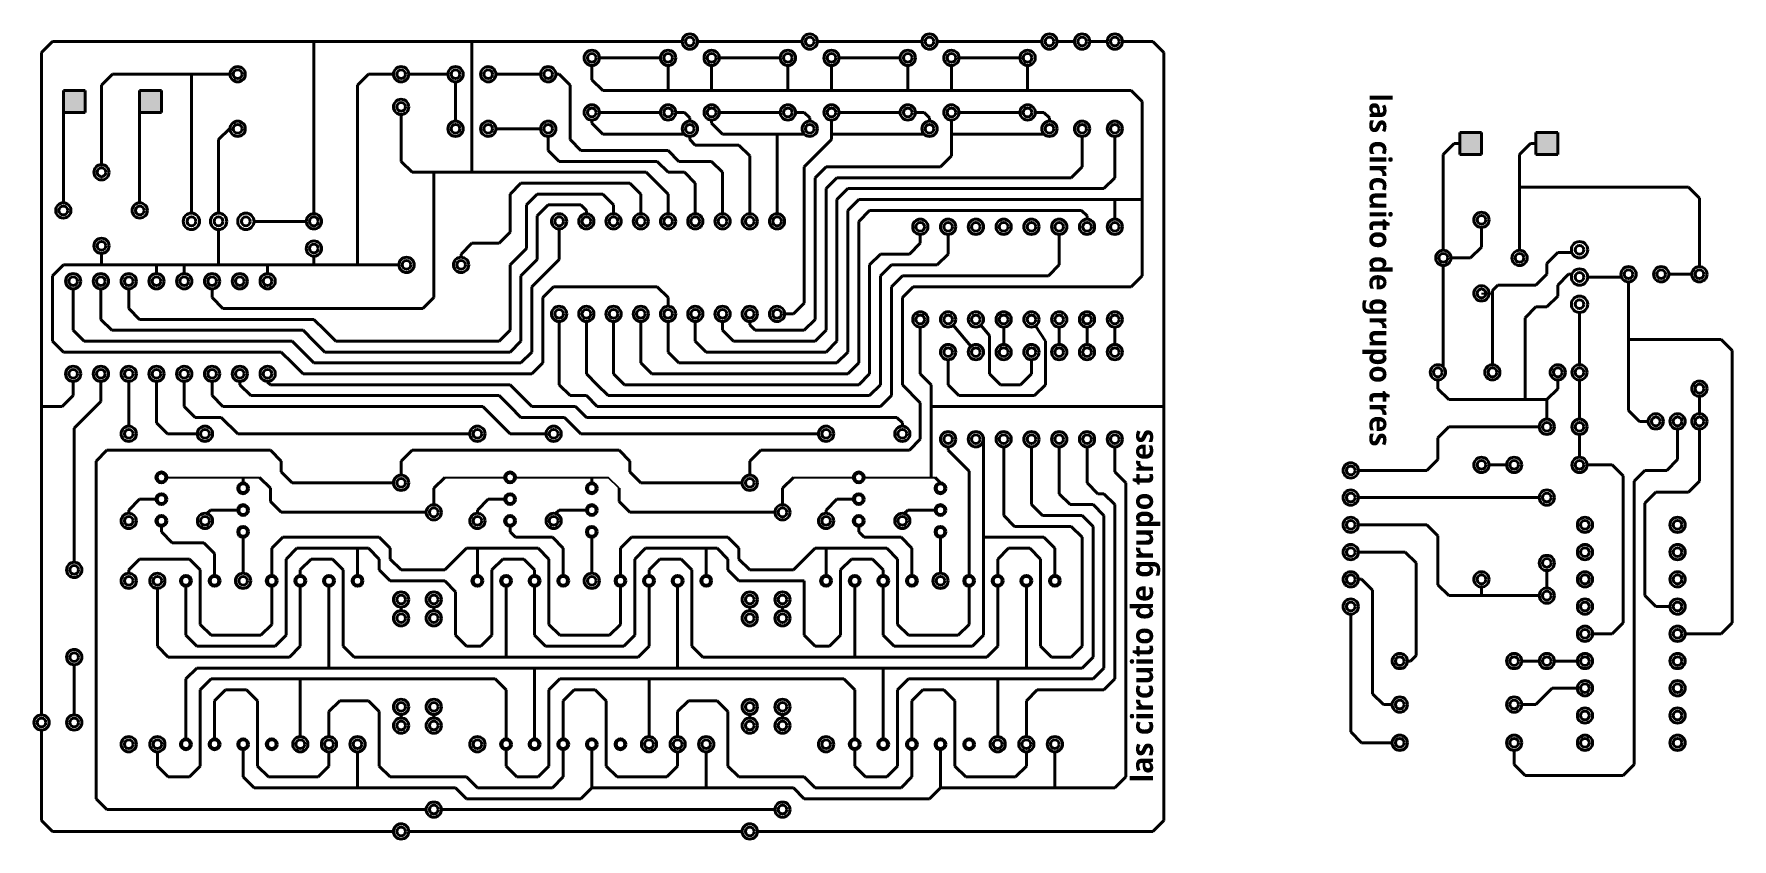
# Model space of a CAD drawing. Header units: inches. Extents: x -0.4 to 15.2, y 1.6 to 9.
import ezdxf

# ---------------------------------------------------------------- set-up
doc = ezdxf.new("R2010")
doc.units = ezdxf.units.IN
doc.header["$MEASUREMENT"] = 0

msp = doc.modelspace()

# ---------------------------------------------------------------- hatches: boundary and pattern name
at = {"lineweight": 40}
h = msp.add_hatch(color=256, dxfattribs=at)
h.paths.add_polyline_path([(0.783, 8.45), (0.683, 8.45), (0.583, 8.45), (0.583, 8.25), (0.783, 8.25)])
h.paths.add_polyline_path([(-0.117, 8.45), (-0.117, 8.25), (0.083, 8.25), (0.083, 8.45)])
h = msp.add_hatch(color=256, dxfattribs=at)
h.paths.add_polyline_path([(12.898, 7.864), (12.698, 7.864), (12.698, 8.064), (12.898, 8.064)])
h.paths.add_polyline_path([(13.498, 8.064), (13.398, 8.064), (13.398, 7.864), (13.598, 7.864), (13.598, 8.064)])

# ---------------------------------------------------------------- linework, layer by layer
for p, q in [((-0.217, 8.9), (-0.317, 8.8)), ((5.563, 8.9), (-0.217, 8.9)), ((2.183, 7.32), (2.183, 8.9)), ((3.633, 7.7), (3.633, 8.9)), ((6.663, 8.9), (5.703, 8.9)), ((7.763, 8.9), (6.803, 8.9)), ((8.863, 8.9), (7.903, 8.9)), ((9.163, 8.9), (9.003, 8.9)), ((9.463, 8.9), (9.303, 8.9)), ((9.883, 8.9), (9.603, 8.9)), ((9.883, 8.9), (9.983, 8.8)), ((-0.317, 2.72), (-0.317, 8.8)), ((4.803, 8.75), (5.363, 8.75)), ((5.903, 8.75), (6.463, 8.75)), ((7.003, 8.75), (7.563, 8.75)), ((8.103, 8.75), (8.663, 8.75)), ((9.983, 1.75), (9.983, 8.8)), ((0.333, 8.6), (0.233, 8.5)), ((1.413, 8.6), (0.333, 8.6)), ((1.058, 7.325), (1.058, 8.6)), ((2.683, 8.6), (2.583, 8.5)), ((2.913, 8.6), (2.683, 8.6)), ((3.413, 8.6), (3.053, 8.6)), ((4.263, 8.6), (3.853, 8.6)), ((4.403, 8.6), (4.433, 8.6)), ((4.433, 8.6), (4.533, 8.5)), ((4.733, 8.55), (4.733, 8.68)), ((5.433, 8.68), (5.433, 8.45)), ((5.833, 8.45), (5.833, 8.68)), ((6.533, 8.68), (6.533, 8.45)), ((6.933, 8.45), (6.933, 8.68)), ((7.633, 8.68), (7.633, 8.45)), ((8.033, 8.45), (8.033, 8.68)), ((8.733, 8.68), (8.733, 8.45)), ((0.083, 8.45), (-0.117, 8.45)), ((-0.117, 8.45), (-0.117, 8.25)), ((0.083, 8.45), (0.083, 8.25)), ((0.233, 8.5), (0.233, 7.77)), ((0.683, 8.45), (0.583, 8.45)), ((0.583, 8.45), (0.583, 8.25)), ((0.783, 8.45), (0.683, 8.45)), ((0.783, 8.25), (0.783, 8.45)), ((2.583, 8.5), (2.583, 6.85)), ((3.483, 8.53), (3.483, 8.17)), ((4.533, 8.5), (4.533, 8)), ((4.733, 8.55), (4.833, 8.45)), ((8.833, 8.45), (4.833, 8.45)), ((9.683, 8.45), (8.833, 8.45)), ((9.683, 8.45), (9.783, 8.35)), ((-0.117, 8.35), (-0.117, 7.42)), ((0.583, 8.35), (0.583, 7.42)), ((9.783, 7.45), (9.783, 8.35)), ((0.083, 8.25), (-0.117, 8.25)), ((0.583, 8.25), (0.783, 8.25)), ((2.983, 8.23), (2.983, 7.8)), ((4.733, 8.15), (4.733, 8.18)), ((4.733, 8.15), (4.833, 8.05)), ((5.363, 8.25), (4.803, 8.25)), ((5.583, 8.25), (5.503, 8.25)), ((5.583, 8.25), (5.633, 8.2)), ((5.633, 8.2), (5.633, 8.17)), ((5.833, 8.18), (5.833, 8.15)), ((5.833, 8.15), (5.933, 8.05)), ((6.463, 8.25), (5.903, 8.25)), ((6.683, 8.25), (6.603, 8.25)), ((6.683, 8.25), (6.733, 8.2)), ((6.733, 8.2), (6.733, 8.17)), ((6.933, 8.18), (6.933, 8)), ((7.563, 8.25), (7.003, 8.25)), ((7.783, 8.25), (7.703, 8.25)), ((7.783, 8.25), (7.833, 8.2)), ((7.833, 8.2), (7.833, 8.17)), ((8.033, 8.18), (8.033, 7.85)), ((8.663, 8.25), (8.103, 8.25)), ((8.883, 8.25), (8.803, 8.25)), ((8.883, 8.25), (8.933, 8.2)), ((8.933, 8.2), (8.933, 8.17)), ((1.408, 8.1), (1.308, 8)), ((1.308, 8), (1.308, 7.325)), ((1.413, 8.1), (1.408, 8.1)), ((4.263, 8.1), (3.853, 8.1)), ((4.333, 8.03), (4.333, 7.9)), ((4.533, 8), (4.633, 7.9)), ((5.584, 8.05), (4.833, 8.05)), ((5.633, 8.03), (5.633, 8)), ((5.633, 8), (5.683, 7.95)), ((5.683, 7.95), (6.083, 7.95)), ((5.933, 8.05), (6.433, 8.05)), ((6.083, 7.95), (6.183, 7.85)), ((6.433, 8.05), (6.433, 7.85)), ((6.433, 8.05), (6.684, 8.05)), ((6.933, 8), (6.683, 7.75)), ((7.784, 8.05), (6.933, 8.05)), ((8.884, 8.05), (8.033, 8.05)), ((9.233, 8.03), (9.233, 8)), ((9.233, 7.75), (9.233, 8.03)), ((9.533, 8.03), (9.533, 8)), ((9.533, 7.65), (9.533, 8.03)), ((12.648, 7.964), (12.548, 7.864)), ((12.698, 7.964), (12.648, 7.964)), ((12.898, 8.064), (12.698, 8.064)), ((12.698, 8.064), (12.698, 7.864)), ((12.898, 8.064), (12.898, 7.864)), ((13.348, 7.964), (13.248, 7.864)), ((13.398, 7.964), (13.348, 7.964)), ((13.498, 8.064), (13.398, 8.064)), ((13.398, 8.064), (13.398, 7.864)), ((13.598, 8.064), (13.498, 8.064)), ((13.598, 7.864), (13.598, 8.064)), ((2.983, 7.8), (3.083, 7.7)), ((4.333, 7.9), (4.433, 7.8)), ((4.933, 7.8), (4.433, 7.8)), ((4.933, 7.9), (4.633, 7.9)), ((5.433, 7.9), (4.933, 7.9)), ((4.933, 7.8), (5.333, 7.8)), ((5.333, 7.8), (5.433, 7.7)), ((5.433, 7.9), (5.533, 7.8)), ((5.833, 7.8), (5.533, 7.8)), ((5.533, 7.8), (5.533, 7.8)), ((5.833, 7.8), (5.933, 7.7)), ((6.183, 7.75), (6.183, 7.85)), ((6.433, 7.32), (6.433, 7.85)), ((8.033, 7.85), (7.933, 7.75)), ((12.548, 7.864), (12.548, 6.984)), ((12.898, 7.864), (12.698, 7.864)), ((13.248, 7.864), (13.248, 6.984)), ((13.398, 7.864), (13.598, 7.864)), ((3.083, 7.7), (3.283, 7.7)), ((4.133, 7.7), (3.283, 7.7)), ((3.283, 7.7), (3.283, 6.85)), ((4.933, 7.7), (4.133, 7.7)), ((4.933, 7.7), (5.233, 7.7)), ((5.233, 7.7), (5.333, 7.6)), ((5.583, 7.7), (5.433, 7.7)), ((5.433, 7.7), (5.433, 7.7)), ((5.583, 7.7), (5.683, 7.6)), ((5.933, 7.32), (5.933, 7.7)), ((6.183, 7.32), (6.183, 7.75)), ((6.683, 7.75), (6.683, 6.5)), ((6.883, 7.75), (6.783, 7.65)), ((6.783, 6.35), (6.783, 7.65)), ((7.933, 7.75), (6.883, 7.75)), ((6.983, 7.65), (6.883, 7.55)), ((6.983, 7.65), (7.183, 7.65)), ((7.183, 7.65), (9.133, 7.65)), ((9.233, 7.75), (9.133, 7.65)), ((9.533, 7.65), (9.433, 7.55)), ((4.083, 7.6), (3.983, 7.5)), ((3.983, 7.5), (3.983, 7.15)), ((4.133, 7.6), (4.083, 7.6)), ((4.933, 7.6), (4.133, 7.6)), ((4.233, 7.5), (4.133, 7.4)), ((4.833, 7.5), (4.233, 7.5)), ((4.833, 7.5), (4.933, 7.4)), ((4.933, 7.6), (5.083, 7.6)), ((5.083, 7.6), (5.183, 7.5)), ((5.183, 7.5), (5.183, 7.32)), ((5.333, 7.6), (5.333, 7.6)), ((5.333, 7.6), (5.333, 7.6)), ((5.333, 7.6), (5.433, 7.5)), ((5.433, 7.5), (5.433, 7.32)), ((5.683, 7.32), (5.683, 7.6)), ((6.883, 6.25), (6.883, 7.55)), ((7.083, 7.55), (6.983, 7.45)), ((7.083, 7.55), (7.483, 7.55)), ((7.483, 7.55), (9.433, 7.55)), ((13.248, 7.564), (14.798, 7.564)), ((14.798, 7.564), (14.898, 7.464)), ((4.133, 7.4), (4.133, 7)), ((4.333, 7.4), (4.233, 7.3)), ((4.633, 7.4), (4.333, 7.4)), ((4.633, 7.4), (4.683, 7.35)), ((4.683, 7.35), (4.683, 7.32)), ((4.933, 7.4), (4.933, 7.32)), ((6.983, 6.15), (6.983, 7.45)), ((7.183, 7.45), (7.083, 7.35)), ((7.083, 7.15), (7.083, 7.35)), ((7.183, 7.45), (9.533, 7.45)), ((7.283, 7.35), (7.183, 7.25)), ((7.283, 7.35), (9.228, 7.35)), ((9.228, 7.35), (9.278, 7.3)), ((9.533, 7.45), (9.533, 7.27)), ((9.533, 7.45), (9.783, 7.45)), ((9.783, 7.45), (9.783, 6.75)), ((14.898, 7.464), (14.898, 6.834)), ((1.308, 7.175), (1.308, 6.85)), ((1.633, 7.25), (2.113, 7.25)), ((4.233, 7.3), (4.233, 6.9)), ((4.433, 7.18), (4.433, 6.9)), ((7.183, 7.05), (7.183, 7.25)), ((9.278, 7.3), (9.278, 7.27)), ((12.898, 7.194), (12.898, 7.014)), ((3.633, 7.05), (3.533, 6.95)), ((3.883, 7.05), (3.633, 7.05)), ((3.983, 7.15), (3.883, 7.05)), ((7.083, 7.15), (7.083, 6.05)), ((7.183, 7.05), (7.183, 5.95)), ((7.748, 7.05), (7.648, 6.95)), ((7.748, 7.05), (7.748, 7.13)), ((8.003, 6.95), (8.003, 7.13)), ((9.023, 6.85), (9.023, 7.13)), ((12.898, 7.014), (12.798, 6.914)), ((0.233, 6.955), (0.233, 6.85)), ((2.183, 6.93), (2.183, 6.85)), ((3.533, 6.95), (3.533, 6.92)), ((3.533, 6.95), (3.533, 6.95)), ((4.133, 7), (3.983, 6.85)), ((4.233, 6.9), (4.083, 6.75)), ((4.433, 6.9), (4.183, 6.65)), ((7.383, 6.95), (7.283, 6.85)), ((7.648, 6.95), (7.383, 6.95)), ((8.003, 6.95), (7.903, 6.85)), ((12.798, 6.914), (12.618, 6.914)), ((13.598, 6.964), (13.498, 6.864)), ((13.498, 6.864), (13.498, 6.764)), ((13.727, 6.964), (13.598, 6.964)), ((-0.117, 6.85), (-0.217, 6.75)), ((-0.217, 6.15), (-0.217, 6.75)), ((-0.117, 6.85), (0.738, 6.85)), ((0.738, 6.85), (0.738, 6.77)), ((0.738, 6.85), (0.993, 6.85)), ((0.993, 6.85), (0.993, 6.77)), ((0.993, 6.85), (1.758, 6.85)), ((1.758, 6.85), (1.758, 6.77)), ((2.963, 6.85), (1.758, 6.85)), ((3.283, 6.55), (3.283, 6.85)), ((3.983, 6.85), (3.983, 6.25)), ((3.983, 6.85), (3.983, 6.85)), ((4.083, 6.75), (4.083, 6.15)), ((4.083, 6.75), (4.083, 6.75)), ((7.283, 6.85), (7.283, 5.85)), ((7.283, 6.85), (7.283, 6.85)), ((7.483, 6.85), (7.383, 6.75)), ((7.383, 6.75), (7.383, 6.7)), ((7.903, 6.85), (7.483, 6.85)), ((7.583, 6.75), (7.483, 6.65)), ((8.923, 6.75), (7.583, 6.75)), ((9.023, 6.85), (8.923, 6.75)), ((9.783, 6.75), (9.683, 6.65)), ((12.548, 6.844), (12.548, 5.913)), ((13.498, 6.764), (13.398, 6.664)), ((13.698, 6.764), (13.598, 6.664)), ((13.727, 6.764), (13.698, 6.764)), ((13.873, 6.739), (14.182, 6.739)), ((14.618, 6.764), (14.828, 6.764)), ((-0.027, 6.25), (-0.027, 6.63)), ((0.228, 6.35), (0.228, 6.63)), ((0.483, 6.45), (0.483, 6.63)), ((1.248, 6.63), (1.248, 6.55)), ((1.248, 6.55), (1.348, 6.45)), ((3.283, 6.55), (3.183, 6.45)), ((4.183, 6.65), (4.183, 6.05)), ((4.183, 6.65), (4.183, 6.65)), ((4.383, 6.65), (4.283, 6.55)), ((4.283, 6.55), (4.283, 5.95)), ((4.283, 6.55), (4.283, 6.55)), ((5.333, 6.65), (4.383, 6.65)), ((5.333, 6.65), (5.433, 6.55)), ((5.433, 6.47), (5.433, 6.55)), ((5.433, 6.55), (5.433, 6.55)), ((7.383, 6.7), (7.383, 5.75)), ((7.483, 6.65), (7.483, 6.6)), ((7.483, 6.55), (7.483, 6.6)), ((7.483, 6.55), (7.483, 5.65)), ((7.683, 6.65), (7.583, 6.55)), ((7.583, 6.55), (7.583, 6.5)), ((9.683, 6.65), (7.683, 6.65)), ((12.998, 6.614), (13.048, 6.664)), ((12.998, 5.934), (12.998, 6.614)), ((13.398, 6.664), (13.048, 6.664)), ((13.598, 6.564), (13.498, 6.464)), ((13.598, 6.664), (13.598, 6.564)), ((14.248, 6.694), (14.248, 5.514)), ((0.483, 6.45), (0.583, 6.35)), ((1.348, 6.45), (3.183, 6.45)), ((6.503, 6.4), (6.583, 6.4)), ((6.683, 6.5), (6.583, 6.4)), ((7.583, 6.5), (7.583, 5.75)), ((13.398, 6.464), (13.298, 6.364)), ((13.498, 6.464), (13.398, 6.464)), ((13.798, 6.414), (13.798, 5.934)), ((-0.027, 6.25), (0.073, 6.15)), ((0.228, 6.35), (0.328, 6.25)), ((2.083, 6.25), (0.328, 6.25)), ((2.183, 6.35), (0.583, 6.35)), ((2.083, 6.25), (2.183, 6.15)), ((2.183, 6.35), (2.283, 6.25)), ((2.283, 6.25), (2.283, 6.25)), ((2.283, 6.25), (2.383, 6.15)), ((3.983, 6.25), (3.883, 6.15)), ((4.433, 6.33), (4.433, 5.75)), ((4.683, 6.33), (4.683, 5.85)), ((4.933, 6.33), (4.933, 5.85)), ((5.183, 5.95), (5.183, 6.33)), ((5.433, 6.33), (5.433, 6.05)), ((5.683, 6.33), (5.683, 6.15)), ((5.933, 6.33), (5.933, 6.25)), ((5.933, 6.25), (6.033, 6.15)), ((6.183, 6.33), (6.183, 6.3)), ((6.183, 6.3), (6.233, 6.25)), ((6.233, 6.25), (6.683, 6.25)), ((6.783, 6.35), (6.683, 6.25)), ((6.883, 6.25), (6.783, 6.15)), ((7.748, 6.28), (7.748, 5.85)), ((8.049, 6.297), (8.213, 6.103)), ((8.304, 6.297), (8.383, 6.203)), ((8.513, 6.12), (8.513, 6.28)), ((8.896, 6.15), (8.806, 6.291)), ((9.023, 6.28), (9.023, 6.12)), ((9.278, 6.28), (9.278, 6.12)), ((9.533, 6.28), (9.533, 6.12)), ((13.298, 6.364), (13.298, 5.614)), ((-0.117, 6.05), (-0.217, 6.15)), ((1.983, 6.15), (0.073, 6.15)), ((1.983, 6.15), (2.083, 6.05)), ((2.183, 6.15), (2.183, 6.15)), ((2.183, 6.15), (2.283, 6.05)), ((3.883, 6.15), (2.383, 6.15)), ((4.083, 6.15), (3.983, 6.05)), ((5.683, 6.15), (5.783, 6.05)), ((6.033, 6.15), (6.183, 6.15)), ((6.183, 6.15), (6.783, 6.15)), ((6.983, 6.15), (6.883, 6.05)), ((8.383, 5.85), (8.383, 6.203)), ((8.896, 5.75), (8.896, 6.15)), ((14.248, 6.164), (15.098, 6.164)), ((15.098, 6.164), (15.198, 6.064)), ((1.883, 6.05), (-0.117, 6.05)), ((1.883, 6.05), (1.983, 5.95)), ((1.983, 5.95), (1.983, 5.95)), ((1.983, 5.95), (2.083, 5.85)), ((2.083, 6.05), (2.083, 6.05)), ((2.083, 6.05), (2.183, 5.95)), ((4.083, 5.95), (2.183, 5.95)), ((3.983, 6.05), (2.283, 6.05)), ((4.183, 6.05), (4.083, 5.95)), ((4.283, 5.95), (4.183, 5.85)), ((5.183, 5.95), (5.283, 5.85)), ((5.433, 6.05), (5.533, 5.95)), ((5.533, 5.95), (5.683, 5.95)), ((6.983, 5.95), (5.683, 5.95)), ((5.783, 6.05), (5.933, 6.05)), ((5.933, 6.05), (6.883, 6.05)), ((7.083, 6.05), (6.983, 5.95)), ((7.183, 5.95), (7.083, 5.85)), ((8.003, 5.98), (8.003, 5.75)), ((8.768, 5.98), (8.768, 5.85)), ((15.198, 6.064), (15.198, 3.564)), ((-0.027, 5.65), (-0.027, 5.78)), ((0.228, 5.78), (0.228, 5.75)), ((0.483, 5.37), (0.483, 5.78)), ((0.738, 5.75), (0.738, 5.78)), ((0.993, 5.55), (0.993, 5.78)), ((1.248, 5.78), (1.248, 5.65)), ((1.503, 5.78), (1.503, 5.75)), ((1.758, 5.78), (1.758, 5.775)), ((1.758, 5.775), (1.783, 5.75)), ((4.183, 5.85), (2.083, 5.85)), ((4.683, 5.85), (4.783, 5.75)), ((4.933, 5.85), (5.033, 5.75)), ((5.283, 5.85), (5.433, 5.85)), ((7.083, 5.85), (5.433, 5.85)), ((7.283, 5.85), (7.183, 5.75)), ((7.748, 5.85), (7.848, 5.75)), ((8.383, 5.85), (8.483, 5.75)), ((8.768, 5.85), (8.668, 5.75)), ((12.498, 5.714), (12.498, 5.794)), ((13.598, 5.794), (13.598, 5.714)), ((13.798, 5.794), (13.798, 5.434)), ((-0.027, 5.65), (-0.127, 5.55)), ((0.228, 5.75), (0.228, 5.595)), ((0.738, 5.55), (0.738, 5.75)), ((1.248, 5.65), (1.348, 5.55)), ((1.503, 5.75), (1.603, 5.65)), ((1.603, 5.65), (1.683, 5.65)), ((1.683, 5.65), (3.883, 5.65)), ((1.783, 5.75), (3.983, 5.75)), ((3.883, 5.65), (3.983, 5.55)), ((3.983, 5.75), (4.083, 5.65)), ((4.083, 5.65), (4.083, 5.65)), ((4.083, 5.65), (4.183, 5.55)), ((4.433, 5.75), (4.533, 5.65)), ((4.533, 5.65), (4.683, 5.65)), ((4.683, 5.65), (4.783, 5.55)), ((4.783, 5.75), (4.783, 5.75)), ((4.783, 5.75), (4.883, 5.65)), ((4.983, 5.65), (4.883, 5.65)), ((4.883, 5.65), (4.883, 5.65)), ((7.283, 5.65), (4.933, 5.65)), ((5.033, 5.75), (5.183, 5.75)), ((7.183, 5.75), (5.183, 5.75)), ((7.383, 5.75), (7.283, 5.65)), ((7.483, 5.65), (7.383, 5.55)), ((7.583, 5.75), (7.748, 5.585)), ((7.848, 5.75), (7.848, 5.75)), ((7.848, 5.75), (7.848, 5.65)), ((7.848, 4.9), (7.848, 5.65)), ((8.003, 5.75), (8.103, 5.65)), ((8.103, 5.65), (8.796, 5.65)), ((8.483, 5.75), (8.668, 5.75)), ((8.896, 5.75), (8.796, 5.65)), ((12.498, 5.714), (12.598, 5.614)), ((13.498, 5.614), (12.598, 5.614)), ((13.498, 5.614), (13.598, 5.714)), ((13.498, 5.434), (13.498, 5.614)), ((14.898, 5.644), (14.898, 5.484)), ((-0.317, 5.55), (-0.127, 5.55)), ((0.228, 5.595), (-0.017, 5.35)), ((0.738, 5.4), (0.738, 5.55)), ((1.093, 5.45), (0.993, 5.55)), ((1.348, 5.55), (3.733, 5.55)), ((3.733, 5.55), (3.983, 5.3)), ((3.983, 5.55), (3.983, 5.55)), ((3.983, 5.55), (4.083, 5.45)), ((4.183, 5.55), (4.583, 5.55)), ((4.583, 5.55), (4.683, 5.45)), ((7.383, 5.55), (4.783, 5.55)), ((4.783, 5.55), (4.783, 5.55)), ((7.748, 5.25), (7.748, 5.585)), ((7.883, 5.55), (7.848, 5.55)), ((9.983, 5.55), (7.883, 5.55)), ((14.348, 5.414), (14.248, 5.514)), ((-0.017, 5.35), (-0.017, 4.45)), ((0.738, 5.4), (0.838, 5.3)), ((1.113, 5.3), (0.838, 5.3)), ((1.093, 5.45), (1.333, 5.45)), ((1.333, 5.45), (1.483, 5.3)), ((3.613, 5.3), (1.483, 5.3)), ((4.313, 5.3), (3.983, 5.3)), ((4.083, 5.45), (4.483, 5.45)), ((4.483, 5.45), (4.633, 5.3)), ((6.813, 5.3), (4.633, 5.3)), ((4.683, 5.45), (7.533, 5.45)), ((4.683, 5.45), (4.683, 5.45)), ((7.533, 5.45), (7.583, 5.4)), ((7.583, 5.37), (7.583, 5.4)), ((12.598, 5.364), (12.498, 5.264)), ((13.428, 5.364), (12.598, 5.364)), ((14.348, 5.414), (14.428, 5.414)), ((14.698, 5.344), (14.698, 5.064)), ((14.898, 5.344), (14.898, 4.864)), ((0.283, 5.15), (0.183, 5.05)), ((0.283, 5.15), (1.783, 5.15)), ((1.783, 5.15), (1.883, 5.05)), ((3.083, 5.15), (2.983, 5.05)), ((3.083, 5.15), (4.983, 5.15)), ((4.983, 5.15), (5.083, 5.05)), ((6.283, 5.15), (6.183, 5.05)), ((6.283, 5.15), (7.648, 5.15)), ((7.648, 5.15), (7.748, 5.25)), ((8.003, 5.18), (8.003, 5.15)), ((8.003, 5.15), (8.196, 4.957)), ((8.327, 5.25), (8.327, 4.25)), ((8.513, 4.55), (8.513, 5.18)), ((8.513, 5.18), (8.513, 5.15)), ((8.768, 5.18), (8.768, 4.65)), ((8.768, 5.18), (8.768, 5.15)), ((9.023, 5.18), (9.023, 4.75)), ((9.023, 5.18), (9.023, 5.15)), ((9.278, 5.18), (9.278, 4.85)), ((9.278, 5.18), (9.278, 5.15)), ((9.533, 5.18), (9.533, 5.15)), ((9.533, 5.18), (9.533, 4.95)), ((12.498, 5.264), (12.498, 5.064)), ((13.798, 5.294), (13.798, 5.084)), ((0.183, 1.95), (0.183, 5.05)), ((1.883, 4.95), (1.883, 5.05)), ((2.983, 4.92), (2.983, 5.05)), ((5.083, 5.05), (5.083, 4.95)), ((6.183, 4.92), (6.183, 5.05)), ((12.498, 5.064), (12.398, 4.964)), ((13.128, 5.014), (12.968, 5.014)), ((12.968, 5.014), (12.998, 5.014)), ((13.798, 5.114), (13.798, 5.084)), ((13.868, 5.014), (14.098, 5.014)), ((14.098, 5.014), (14.198, 4.914)), ((14.698, 5.064), (14.598, 4.964)), ((1.533, 4.85), (1.533, 4.9)), ((1.683, 4.9), (1.783, 4.8)), ((1.883, 4.95), (1.983, 4.85)), ((2.913, 4.85), (1.983, 4.85)), ((3.383, 4.9), (3.283, 4.8)), ((4.733, 4.85), (4.733, 4.9)), ((5.083, 4.95), (5.183, 4.85)), ((5.183, 4.85), (6.113, 4.85)), ((6.583, 4.9), (6.483, 4.8)), ((7.883, 4.9), (7.933, 4.85)), ((7.933, 4.85), (7.933, 4.85)), ((8.196, 4.957), (8.196, 4.35)), ((9.278, 4.85), (9.378, 4.75)), ((9.533, 4.95), (9.633, 4.85)), ((9.633, 4.85), (9.633, 2.15)), ((9.633, 4.85), (9.633, 4.85)), ((12.398, 4.964), (11.768, 4.964)), ((14.198, 4.914), (14.198, 3.564)), ((14.398, 4.964), (14.298, 4.864)), ((14.298, 4.864), (14.298, 2.264)), ((14.598, 4.964), (14.398, 4.964)), ((14.898, 4.864), (14.798, 4.764)), ((0.583, 4.7), (0.483, 4.6)), ((0.583, 4.7), (0.733, 4.7)), ((1.783, 4.8), (1.783, 4.679)), ((1.783, 4.679), (1.883, 4.579)), ((3.283, 4.649), (3.283, 4.8)), ((3.783, 4.7), (3.683, 4.6)), ((3.783, 4.7), (3.933, 4.7)), ((4.983, 4.679), (4.983, 4.8)), ((4.983, 4.679), (5.083, 4.579)), ((6.483, 4.649), (6.483, 4.8)), ((6.983, 4.7), (6.883, 4.6)), ((6.983, 4.7), (7.133, 4.7)), ((9.023, 4.75), (9.123, 4.65)), ((9.378, 4.75), (9.433, 4.75)), ((9.433, 4.75), (9.533, 4.65)), ((13.428, 4.714), (11.768, 4.714)), ((14.498, 4.764), (14.398, 4.664)), ((14.798, 4.764), (14.498, 4.764)), ((0.483, 4.6), (0.483, 4.57)), ((1.201, 4.568), (1.233, 4.6)), ((1.483, 4.6), (1.233, 4.6)), ((3.213, 4.579), (1.883, 4.579)), ((3.683, 4.6), (3.683, 4.57)), ((4.401, 4.568), (4.433, 4.6)), ((4.433, 4.6), (4.683, 4.6)), ((6.413, 4.579), (5.083, 4.579)), ((6.883, 4.57), (6.883, 4.6)), ((7.633, 4.6), (7.601, 4.568)), ((7.883, 4.6), (7.633, 4.6)), ((8.513, 4.55), (8.613, 4.45)), ((8.768, 4.65), (8.868, 4.55)), ((8.868, 4.55), (9.233, 4.55)), ((9.123, 4.65), (9.333, 4.65)), ((9.333, 4.45), (9.233, 4.55)), ((9.333, 4.65), (9.433, 4.55)), ((9.433, 4.55), (9.433, 3.15)), ((9.533, 4.65), (9.533, 3.05)), ((14.398, 4.664), (14.398, 3.814)), ((-0.017, 4.12), (-0.017, 4.45)), ((0.783, 4.45), (0.783, 4.4)), ((0.783, 4.4), (0.883, 4.3)), ((3.983, 4.45), (3.983, 4.4)), ((3.983, 4.4), (4.033, 4.35)), ((7.183, 4.45), (7.183, 4.4)), ((7.183, 4.4), (7.233, 4.35)), ((8.613, 4.45), (9.133, 4.45)), ((9.133, 4.45), (9.233, 4.35)), ((9.333, 4.45), (9.333, 3.25)), ((11.768, 4.464), (12.398, 4.464)), ((12.398, 4.464), (12.498, 4.364)), ((12.498, 3.914), (12.498, 4.364)), ((0.883, 4.3), (1.171, 4.3)), ((1.171, 4.3), (1.271, 4.2)), ((1.533, 4.35), (1.533, 4.02)), ((1.896, 4.35), (1.796, 4.25)), ((1.796, 4), (1.796, 4.25)), ((1.896, 4.35), (2.783, 4.35)), ((2.027, 4.25), (1.927, 4.15)), ((2.683, 4.25), (2.027, 4.25)), ((2.583, 4.25), (2.583, 4)), ((2.683, 4.25), (2.783, 4.15)), ((2.783, 4.35), (2.883, 4.25)), ((2.883, 4.25), (2.883, 4.15)), ((3.583, 4.25), (3.483, 4.15)), ((3.583, 4.25), (3.683, 4.25)), ((3.683, 4.25), (3.683, 4)), ((3.683, 4.25), (4.24, 4.25)), ((4.371, 4.35), (4.033, 4.35)), ((4.24, 4.25), (4.34, 4.15)), ((4.371, 4.35), (4.471, 4.25)), ((4.471, 4), (4.471, 4.25)), ((4.733, 4.02), (4.733, 4.35)), ((5.096, 4.35), (4.996, 4.25)), ((4.996, 4), (4.996, 4.25)), ((5.983, 4.35), (5.096, 4.35)), ((5.227, 4.25), (5.127, 4.15)), ((5.227, 4.25), (5.883, 4.25)), ((5.783, 4), (5.783, 4.25)), ((5.883, 4.25), (5.983, 4.15)), ((5.983, 4.35), (6.083, 4.25)), ((6.083, 4.15), (6.083, 4.25)), ((6.783, 4.25), (6.683, 4.15)), ((7.44, 4.25), (6.783, 4.25)), ((6.883, 4.25), (6.883, 4)), ((7.233, 4.35), (7.571, 4.35)), ((7.44, 4.25), (7.54, 4.15)), ((7.571, 4.35), (7.671, 4.25)), ((7.671, 4), (7.671, 4.25)), ((7.933, 4.02), (7.933, 4.35)), ((8.196, 4), (8.196, 4.35)), ((8.327, 4.35), (8.883, 4.35)), ((8.327, 3.45), (8.327, 4.25)), ((8.558, 4.25), (8.458, 4.15)), ((8.558, 4.25), (8.752, 4.25)), ((8.752, 4.25), (8.852, 4.15)), ((8.883, 4.35), (8.983, 4.25)), ((8.983, 4.25), (8.983, 4)), ((9.233, 4.35), (9.233, 3.35)), ((12.198, 4.214), (11.768, 4.214)), ((12.198, 4.214), (12.298, 4.114)), ((0.583, 4.15), (0.483, 4.05)), ((1.04, 4.15), (0.583, 4.15)), ((1.04, 4.15), (1.14, 4.05)), ((1.271, 4), (1.271, 4.2)), ((1.927, 3.45), (1.927, 4.15)), ((2.158, 4.15), (2.058, 4.05)), ((2.352, 4.15), (2.158, 4.15)), ((2.352, 4.15), (2.452, 4.05)), ((2.783, 4.15), (2.783, 4.05)), ((2.883, 4.15), (2.983, 4.05)), ((3.483, 4.15), (3.383, 4.05)), ((3.483, 4.15), (3.483, 4.15)), ((3.915, 4.15), (3.815, 4.05)), ((4.108, 4.15), (3.915, 4.15)), ((4.108, 4.15), (4.208, 4.05)), ((4.34, 4.15), (4.34, 3.65)), ((5.127, 3.45), (5.127, 4.15)), ((5.358, 4.15), (5.258, 4.05)), ((5.552, 4.15), (5.358, 4.15)), ((5.552, 4.15), (5.652, 4.05)), ((5.983, 4.15), (5.983, 4.05)), ((6.083, 4.15), (6.183, 4.05)), ((6.583, 4.05), (6.683, 4.15)), ((6.683, 4.15), (6.683, 4.15)), ((7.115, 4.15), (7.015, 4.05)), ((7.308, 4.15), (7.115, 4.15)), ((7.308, 4.15), (7.408, 4.05)), ((7.54, 4.15), (7.54, 3.65)), ((8.458, 4), (8.458, 4.15)), ((8.852, 4.15), (8.852, 3.35)), ((12.298, 3.264), (12.298, 4.114)), ((0.483, 4.02), (0.483, 4.05)), ((1.008, 3.9), (1.008, 3.45)), ((1.14, 4.05), (1.14, 3.65)), ((1.796, 3.65), (1.796, 3.9)), ((2.058, 4), (2.058, 4.05)), ((2.058, 3.35), (2.058, 3.9)), ((2.321, 3.9), (2.321, 3.15)), ((2.452, 4.05), (2.452, 3.35)), ((2.783, 4.05), (2.883, 3.95)), ((3.383, 3.95), (2.883, 3.95)), ((2.983, 4.05), (3.383, 4.05)), ((3.383, 3.95), (3.483, 3.85)), ((3.815, 3.75), (3.815, 4.05)), ((3.946, 3.25), (3.946, 3.9)), ((4.208, 4.05), (4.208, 4)), ((4.208, 3.9), (4.208, 3.45)), ((4.996, 3.65), (4.996, 3.9)), ((5.258, 4), (5.258, 4.05)), ((5.258, 3.35), (5.258, 3.9)), ((5.521, 3.9), (5.521, 3.15)), ((5.652, 4.05), (5.652, 3.35)), ((5.983, 4.05), (6.083, 3.95)), ((6.083, 3.95), (6.683, 3.95)), ((6.583, 4.05), (6.183, 4.05)), ((6.683, 3.95), (6.683, 3.75)), ((7.015, 3.75), (7.015, 4.05)), ((7.146, 3.25), (7.146, 3.9)), ((7.408, 4.05), (7.408, 4)), ((7.408, 3.9), (7.408, 3.45)), ((8.196, 3.65), (8.196, 3.9)), ((8.458, 3.35), (8.458, 3.9)), ((8.721, 3.15), (8.721, 3.9)), ((11.798, 3.964), (11.768, 3.964)), ((11.798, 3.964), (11.898, 3.864)), ((12.498, 3.914), (12.598, 3.814)), ((13.498, 4.044), (13.498, 3.884)), ((0.746, 3.88), (0.746, 3.35)), ((3.483, 3.75), (3.483, 3.85)), ((3.483, 3.45), (3.483, 3.75)), ((3.815, 3.75), (3.815, 3.45)), ((6.683, 3.45), (6.683, 3.75)), ((7.015, 3.75), (7.015, 3.45)), ((11.898, 2.914), (11.898, 3.864)), ((12.898, 3.814), (12.598, 3.814)), ((12.898, 3.894), (12.898, 3.814)), ((12.898, 3.814), (13.428, 3.814)), ((14.498, 3.714), (14.398, 3.814)), ((1.14, 3.55), (1.14, 3.65)), ((1.796, 3.65), (1.796, 3.55)), ((2.983, 3.709), (2.983, 3.677)), ((3.283, 3.709), (3.283, 3.677)), ((4.34, 3.55), (4.34, 3.65)), ((4.996, 3.65), (4.996, 3.55)), ((6.183, 3.709), (6.183, 3.677)), ((6.483, 3.709), (6.483, 3.677)), ((7.54, 3.55), (7.54, 3.65)), ((8.196, 3.65), (8.196, 3.55)), ((11.698, 3.644), (11.698, 2.564)), ((14.498, 3.714), (14.628, 3.714)), ((1.008, 3.45), (1.008, 3.45)), ((1.008, 3.45), (1.108, 3.35)), ((1.14, 3.55), (1.24, 3.45)), ((1.696, 3.45), (1.24, 3.45)), ((1.796, 3.55), (1.696, 3.45)), ((1.927, 3.45), (1.827, 3.35)), ((1.927, 3.45), (1.927, 3.45)), ((3.483, 3.45), (3.583, 3.35)), ((3.815, 3.45), (3.715, 3.35)), ((4.208, 3.45), (4.308, 3.35)), ((4.34, 3.55), (4.44, 3.45)), ((4.896, 3.45), (4.44, 3.45)), ((4.996, 3.55), (4.896, 3.45)), ((5.127, 3.45), (5.027, 3.35)), ((6.683, 3.45), (6.683, 3.45)), ((6.683, 3.45), (6.783, 3.35)), ((7.015, 3.45), (6.915, 3.35)), ((7.015, 3.45), (7.015, 3.45)), ((7.408, 3.45), (7.508, 3.35)), ((7.54, 3.55), (7.64, 3.45)), ((8.096, 3.45), (7.64, 3.45)), ((8.196, 3.55), (8.096, 3.45)), ((8.327, 3.45), (8.227, 3.35)), ((8.327, 3.45), (8.327, 3.45)), ((11.898, 3.564), (11.898, 3.564)), ((14.098, 3.464), (13.918, 3.464)), ((14.198, 3.564), (14.098, 3.464)), ((15.098, 3.464), (14.768, 3.464)), ((15.198, 3.564), (15.098, 3.464)), ((0.746, 3.35), (0.846, 3.25)), ((1.827, 3.35), (1.108, 3.35)), ((2.058, 3.35), (1.958, 3.25)), ((2.452, 3.35), (2.552, 3.25)), ((3.715, 3.35), (3.583, 3.35)), ((5.027, 3.35), (4.308, 3.35)), ((5.258, 3.35), (5.158, 3.25)), ((5.652, 3.35), (5.652, 3.35)), ((5.652, 3.35), (5.752, 3.25)), ((6.915, 3.35), (6.783, 3.35)), ((8.227, 3.35), (7.508, 3.35)), ((8.458, 3.35), (8.358, 3.25)), ((8.852, 3.35), (8.952, 3.25)), ((9.233, 3.35), (9.133, 3.25)), ((-0.017, 2.72), (-0.017, 3.18)), ((-0.017, 3.18), (-0.017, 3.15)), ((0.846, 3.25), (1.958, 3.25)), ((1.108, 3.15), (1.008, 3.05)), ((1.108, 3.15), (5.521, 3.15)), ((2.552, 3.25), (5.158, 3.25)), ((4.208, 3.15), (4.208, 2.5)), ((5.521, 3.15), (8.721, 3.15)), ((5.752, 3.25), (8.358, 3.25)), ((7.408, 3.15), (7.408, 2.5)), ((7.408, 3.15), (7.408, 2.5)), ((8.721, 3.15), (9.233, 3.15)), ((8.952, 3.25), (9.133, 3.25)), ((9.333, 3.25), (9.233, 3.15)), ((9.433, 3.15), (9.333, 3.05)), ((12.218, 3.214), (12.248, 3.214)), ((12.248, 3.214), (12.298, 3.264)), ((13.428, 3.214), (13.268, 3.214)), ((13.428, 3.214), (13.398, 3.214)), ((13.568, 3.214), (13.778, 3.214)), ((13.598, 3.214), (13.568, 3.214)), ((1.008, 2.5), (1.008, 3.05)), ((1.008, 3.05), (1.008, 3.05)), ((1.24, 3.05), (1.14, 2.95)), ((3.846, 3.05), (1.24, 3.05)), ((2.058, 3.05), (2.058, 2.52)), ((3.846, 3.05), (3.946, 2.95)), ((4.44, 3.05), (4.34, 2.95)), ((7.046, 3.05), (4.44, 3.05)), ((5.258, 2.52), (5.258, 3.05)), ((7.046, 3.05), (7.146, 2.95)), ((7.64, 3.05), (7.54, 2.95)), ((7.64, 3.05), (9.333, 3.05)), ((8.458, 2.52), (8.458, 3.05)), ((9.533, 3.05), (9.433, 2.95)), ((13.398, 2.814), (13.548, 2.964)), ((13.778, 2.964), (13.548, 2.964)), ((1.14, 2.95), (1.14, 2.85)), ((1.14, 2.25), (1.14, 2.85)), ((1.371, 2.95), (1.271, 2.85)), ((1.271, 2.85), (1.271, 2.65)), ((1.565, 2.95), (1.371, 2.95)), ((1.565, 2.95), (1.665, 2.85)), ((1.665, 2.65), (1.665, 2.85)), ((2.421, 2.85), (2.321, 2.75)), ((2.683, 2.85), (2.421, 2.85)), ((2.683, 2.85), (2.783, 2.75)), ((3.946, 2.95), (3.946, 2.5)), ((3.946, 2.95), (3.946, 2.95)), ((4.34, 2.95), (4.34, 2.25)), ((4.571, 2.95), (4.471, 2.85)), ((4.471, 2.85), (4.471, 2.65)), ((4.471, 2.85), (4.471, 2.85)), ((4.571, 2.95), (4.765, 2.95)), ((4.765, 2.95), (4.865, 2.85)), ((4.865, 2.85), (4.865, 2.65)), ((5.621, 2.85), (5.521, 2.75)), ((5.883, 2.85), (5.621, 2.85)), ((5.883, 2.85), (5.983, 2.75)), ((7.146, 2.95), (7.146, 2.5)), ((7.54, 2.85), (7.54, 2.95)), ((7.54, 2.25), (7.54, 2.85)), ((7.771, 2.95), (7.671, 2.85)), ((7.671, 2.85), (7.671, 2.65)), ((7.965, 2.95), (7.771, 2.95)), ((7.965, 2.95), (8.065, 2.85)), ((8.065, 2.65), (8.065, 2.85)), ((8.821, 2.95), (8.721, 2.85)), ((8.721, 2.65), (8.721, 2.85)), ((8.821, 2.95), (9.433, 2.95)), ((11.998, 2.814), (11.898, 2.914)), ((12.078, 2.814), (11.998, 2.814)), ((13.398, 2.814), (13.268, 2.814)), ((1.271, 2.5), (1.271, 2.65)), ((1.271, 2.5), (1.271, 2.65)), ((1.665, 2.65), (1.665, 2.25)), ((2.321, 2.75), (2.321, 2.65)), ((2.321, 2.52), (2.321, 2.65)), ((2.783, 2.65), (2.783, 2.75)), ((2.783, 2.65), (2.783, 2.45)), ((2.783, 2.25), (2.783, 2.65)), ((2.983, 2.723), (2.983, 2.691)), ((3.283, 2.723), (3.283, 2.691)), ((4.471, 2.5), (4.471, 2.65)), ((4.865, 2.65), (4.865, 2.25)), ((5.521, 2.75), (5.521, 2.65)), ((5.521, 2.52), (5.521, 2.65)), ((5.983, 2.65), (5.983, 2.75)), ((5.983, 2.65), (5.983, 2.45)), ((5.983, 2.65), (5.983, 2.25)), ((6.183, 2.723), (6.183, 2.691)), ((6.483, 2.723), (6.483, 2.691)), ((7.671, 2.5), (7.671, 2.65)), ((8.065, 2.65), (8.065, 2.25)), ((8.721, 2.52), (8.721, 2.65)), ((-0.317, 1.75), (-0.317, 2.58)), ((11.798, 2.464), (11.698, 2.564)), ((0.746, 2.38), (0.746, 2.25)), ((1.533, 2.4), (1.533, 2.15)), ((2.321, 2.25), (2.321, 2.38)), ((2.583, 2.05), (2.583, 2.38)), ((3.946, 2.4), (3.946, 2.25)), ((4.471, 2.4), (4.471, 2.15)), ((4.733, 2.05), (4.733, 2.4)), ((5.521, 2.25), (5.521, 2.38)), ((5.783, 2.05), (5.783, 2.38)), ((7.146, 2.4), (7.146, 2.25)), ((7.671, 2.15), (7.671, 2.4)), ((7.933, 2.05), (7.933, 2.4)), ((8.721, 2.25), (8.721, 2.38)), ((8.983, 2.05), (8.983, 2.38)), ((12.078, 2.464), (11.798, 2.464)), ((11.798, 2.464), (11.848, 2.464)), ((13.198, 2.264), (13.198, 2.394)), ((0.746, 2.25), (0.846, 2.15)), ((1.14, 2.25), (1.04, 2.15)), ((1.665, 2.25), (1.765, 2.15)), ((2.321, 2.25), (2.221, 2.15)), ((2.783, 2.25), (2.883, 2.15)), ((3.946, 2.25), (4.046, 2.15)), ((4.34, 2.25), (4.24, 2.15)), ((4.865, 2.25), (4.965, 2.15)), ((5.521, 2.25), (5.421, 2.15)), ((5.983, 2.25), (6.083, 2.15)), ((7.146, 2.25), (7.246, 2.15)), ((7.54, 2.25), (7.44, 2.15)), ((8.065, 2.25), (8.165, 2.15)), ((8.721, 2.25), (8.621, 2.15)), ((13.198, 2.264), (13.298, 2.164)), ((14.298, 2.264), (14.198, 2.164)), ((1.04, 2.15), (0.846, 2.15)), ((1.533, 2.15), (1.633, 2.05)), ((1.633, 2.05), (3.483, 2.05)), ((2.221, 2.15), (1.765, 2.15)), ((2.883, 2.15), (3.583, 2.15)), ((3.483, 2.05), (3.483, 2.05)), ((3.483, 2.05), (3.583, 1.95)), ((3.583, 2.15), (3.583, 2.15)), ((3.583, 2.15), (3.683, 2.05)), ((3.683, 2.05), (4.371, 2.05)), ((4.24, 2.15), (4.046, 2.15)), ((4.471, 2.15), (4.371, 2.05)), ((4.733, 2.05), (4.633, 1.95)), ((4.733, 2.05), (5.783, 2.05)), ((5.421, 2.15), (4.965, 2.15)), ((6.583, 2.05), (5.783, 2.05)), ((6.683, 2.15), (6.083, 2.15)), ((6.583, 2.05), (6.683, 1.95)), ((6.683, 2.15), (6.783, 2.05)), ((7.571, 2.05), (6.783, 2.05)), ((6.783, 2.05), (6.783, 2.05)), ((7.44, 2.15), (7.246, 2.15)), ((7.671, 2.15), (7.571, 2.05)), ((7.933, 2.05), (7.833, 1.95)), ((7.933, 2.05), (9.533, 2.05)), ((8.621, 2.15), (8.165, 2.15)), ((9.533, 2.05), (9.483, 2.05)), ((9.633, 2.15), (9.533, 2.05)), ((14.198, 2.164), (13.298, 2.164)), ((0.183, 1.95), (0.283, 1.85)), ((3.583, 1.95), (4.633, 1.95)), ((6.683, 1.95), (6.683, 1.95)), ((7.833, 1.95), (6.683, 1.95)), ((-0.317, 1.75), (-0.217, 1.65)), ((0.283, 1.85), (3.213, 1.85)), ((3.353, 1.85), (6.413, 1.85)), ((9.983, 1.75), (9.883, 1.65)), ((-0.217, 1.65), (2.913, 1.65)), ((3.053, 1.65), (6.113, 1.65)), ((6.253, 1.65), (9.483, 1.65)), ((9.883, 1.65), (9.483, 1.65))]:
    msp.add_line(p, q, dxfattribs=at)
for p, q in [((12.898, 6.589), (12.998, 6.589)), ((0.833, 4.9), (1.683, 4.9)), ((3.383, 4.9), (3.933, 4.9)), ((4.033, 4.9), (4.883, 4.9)), ((4.983, 4.8), (4.883, 4.9)), ((6.583, 4.9), (7.133, 4.9)), ((7.233, 4.9), (7.883, 4.9))]:
    msp.add_line(p, q)
for centre, radius in [((5.633, 8.9), 0.07), ((5.633, 8.9), 0.04), ((6.733, 8.9), 0.07), ((6.733, 8.9), 0.04), ((7.833, 8.9), 0.07), ((7.833, 8.9), 0.04), ((8.933, 8.9), 0.07), ((8.933, 8.9), 0.04), ((9.233, 8.9), 0.07), ((9.233, 8.9), 0.04), ((9.533, 8.9), 0.07), ((9.533, 8.9), 0.04), ((4.733, 8.75), 0.07), ((4.733, 8.75), 0.04), ((5.433, 8.75), 0.07), ((5.433, 8.75), 0.04), ((5.833, 8.75), 0.07), ((5.833, 8.75), 0.04), ((6.533, 8.75), 0.07), ((6.533, 8.75), 0.04), ((6.933, 8.75), 0.07), ((6.933, 8.75), 0.04), ((7.633, 8.75), 0.07), ((7.633, 8.75), 0.04), ((8.033, 8.75), 0.07), ((8.033, 8.75), 0.04), ((8.733, 8.75), 0.07), ((8.733, 8.75), 0.04), ((1.483, 8.6), 0.07), ((1.483, 8.6), 0.04), ((2.983, 8.6), 0.07), ((2.983, 8.6), 0.04), ((3.483, 8.6), 0.07), ((3.483, 8.6), 0.04), ((3.783, 8.6), 0.07), ((3.783, 8.6), 0.04), ((4.333, 8.6), 0.07), ((4.333, 8.6), 0.04), ((2.983, 8.3), 0.07), ((2.983, 8.3), 0.04), ((4.733, 8.25), 0.07), ((4.733, 8.25), 0.04), ((5.433, 8.25), 0.07), ((5.433, 8.25), 0.04), ((5.833, 8.25), 0.07), ((5.833, 8.25), 0.04), ((6.533, 8.25), 0.07), ((6.533, 8.25), 0.04), ((6.933, 8.25), 0.07), ((6.933, 8.25), 0.04), ((7.633, 8.25), 0.07), ((7.633, 8.25), 0.04), ((8.033, 8.25), 0.07), ((8.033, 8.25), 0.04), ((8.733, 8.25), 0.07), ((8.733, 8.25), 0.04), ((1.483, 8.1), 0.07), ((1.483, 8.1), 0.04), ((3.483, 8.1), 0.07), ((3.483, 8.1), 0.04), ((3.783, 8.1), 0.07), ((3.783, 8.1), 0.04), ((4.333, 8.1), 0.07), ((4.333, 8.1), 0.04), ((5.633, 8.1), 0.07), ((5.633, 8.1), 0.04), ((6.733, 8.1), 0.07), ((6.733, 8.1), 0.04), ((7.833, 8.1), 0.07), ((7.833, 8.1), 0.04), ((8.933, 8.1), 0.07), ((8.933, 8.1), 0.04), ((9.233, 8.1), 0.07), ((9.233, 8.1), 0.04), ((9.533, 8.1), 0.07), ((9.533, 8.1), 0.04), ((0.233, 7.7), 0.07), ((0.233, 7.7), 0.04), ((-0.117, 7.35), 0.07), ((-0.117, 7.35), 0.04), ((0.584, 7.35), 0.07), ((0.584, 7.35), 0.04), ((1.058, 7.25), 0.075), ((1.308, 7.25), 0.075), ((1.558, 7.25), 0.075), ((12.898, 7.264), 0.07), ((1.058, 7.25), 0.04), ((1.308, 7.25), 0.04), ((1.558, 7.25), 0.04), ((2.183, 7.25), 0.07), ((2.183, 7.25), 0.04), ((4.433, 7.25), 0.07), ((4.433, 7.25), 0.04), ((4.683, 7.25), 0.07), ((4.683, 7.25), 0.04), ((4.933, 7.25), 0.07), ((4.933, 7.25), 0.04), ((5.183, 7.25), 0.07), ((5.183, 7.25), 0.04), ((5.433, 7.25), 0.07), ((5.433, 7.25), 0.04), ((5.683, 7.25), 0.07), ((5.683, 7.25), 0.04), ((5.933, 7.25), 0.07), ((5.933, 7.25), 0.04), ((6.183, 7.25), 0.07), ((6.183, 7.25), 0.04), ((6.433, 7.25), 0.07), ((6.433, 7.25), 0.04), ((7.748, 7.2), 0.07), ((7.748, 7.2), 0.04), ((8.003, 7.2), 0.07), ((8.003, 7.2), 0.04), ((8.258, 7.2), 0.07), ((8.258, 7.2), 0.04), ((8.513, 7.2), 0.07), ((8.513, 7.2), 0.04), ((8.768, 7.2), 0.07), ((8.768, 7.2), 0.04), ((9.023, 7.2), 0.07), ((9.023, 7.2), 0.04), ((9.278, 7.2), 0.07), ((9.278, 7.2), 0.04), ((9.533, 7.2), 0.07), ((9.533, 7.2), 0.04), ((12.898, 7.264), 0.04), ((0.233, 7.025), 0.07), ((0.233, 7.025), 0.04), ((2.183, 7), 0.07), ((2.183, 7), 0.04), ((13.798, 6.989), 0.075), ((13.798, 6.989), 0.04), ((3.033, 6.85), 0.07), ((3.033, 6.85), 0.04), ((3.533, 6.85), 0.07), ((3.533, 6.85), 0.04), ((12.548, 6.914), 0.07), ((12.548, 6.914), 0.04), ((13.248, 6.914), 0.07), ((13.248, 6.914), 0.04), ((-0.027, 6.7), 0.07), ((-0.027, 6.7), 0.04), ((0.228, 6.7), 0.07), ((0.228, 6.7), 0.04), ((0.483, 6.7), 0.07), ((0.483, 6.7), 0.04), ((0.738, 6.7), 0.07), ((0.738, 6.7), 0.04), ((0.993, 6.7), 0.07), ((0.993, 6.7), 0.04), ((1.248, 6.7), 0.07), ((1.248, 6.7), 0.04), ((1.503, 6.7), 0.07), ((1.503, 6.7), 0.04), ((1.758, 6.7), 0.07), ((1.758, 6.7), 0.04), ((13.798, 6.739), 0.075), ((13.798, 6.739), 0.04), ((14.248, 6.764), 0.07), ((14.248, 6.764), 0.04), ((14.548, 6.764), 0.07), ((14.548, 6.764), 0.04), ((14.898, 6.764), 0.07), ((14.898, 6.764), 0.04), ((12.898, 6.589), 0.07), ((12.898, 6.589), 0.04), ((13.798, 6.489), 0.075), ((4.433, 6.4), 0.07), ((4.433, 6.4), 0.04), ((4.683, 6.4), 0.07), ((4.683, 6.4), 0.04), ((4.933, 6.4), 0.07), ((4.933, 6.4), 0.04), ((5.183, 6.4), 0.07), ((5.183, 6.4), 0.04), ((5.433, 6.4), 0.07), ((5.433, 6.4), 0.04), ((5.683, 6.4), 0.07), ((5.683, 6.4), 0.04), ((5.933, 6.4), 0.07), ((5.933, 6.4), 0.04), ((6.183, 6.4), 0.07), ((6.183, 6.4), 0.04), ((6.433, 6.4), 0.07), ((6.433, 6.4), 0.04), ((7.748, 6.35), 0.07), ((7.748, 6.35), 0.04), ((8.003, 6.35), 0.07), ((8.003, 6.35), 0.04), ((8.258, 6.35), 0.07), ((8.258, 6.35), 0.04), ((8.513, 6.35), 0.07), ((8.513, 6.35), 0.04), ((8.768, 6.35), 0.07), ((8.768, 6.35), 0.04), ((9.023, 6.35), 0.07), ((9.023, 6.35), 0.04), ((9.278, 6.35), 0.07), ((9.278, 6.35), 0.04), ((9.533, 6.35), 0.07), ((9.533, 6.35), 0.04), ((13.798, 6.489), 0.04), ((8.003, 6.05), 0.07), ((8.003, 6.05), 0.04), ((8.258, 6.05), 0.07), ((8.258, 6.05), 0.04), ((8.513, 6.05), 0.07), ((8.513, 6.05), 0.04), ((8.768, 6.05), 0.07), ((8.768, 6.05), 0.04), ((9.023, 6.05), 0.07), ((9.023, 6.05), 0.04), ((9.278, 6.05), 0.07), ((9.278, 6.05), 0.04), ((9.533, 6.05), 0.07), ((9.533, 6.05), 0.04), ((12.498, 5.864), 0.07), ((12.998, 5.864), 0.07), ((13.598, 5.864), 0.07), ((13.798, 5.864), 0.07), ((-0.027, 5.85), 0.07), ((-0.027, 5.85), 0.04), ((0.228, 5.85), 0.07), ((0.228, 5.85), 0.04), ((0.483, 5.85), 0.07), ((0.483, 5.85), 0.04), ((0.738, 5.85), 0.07), ((0.738, 5.85), 0.04), ((0.993, 5.85), 0.07), ((0.993, 5.85), 0.04), ((1.248, 5.85), 0.07), ((1.248, 5.85), 0.04), ((1.503, 5.85), 0.07), ((1.503, 5.85), 0.04), ((1.758, 5.85), 0.07), ((1.758, 5.85), 0.04), ((12.498, 5.864), 0.04), ((12.998, 5.864), 0.04), ((13.598, 5.864), 0.04), ((13.798, 5.864), 0.04), ((14.898, 5.714), 0.07), ((14.898, 5.714), 0.04), ((14.498, 5.414), 0.07), ((14.698, 5.414), 0.07), ((14.898, 5.414), 0.07), ((0.483, 5.3), 0.07), ((0.483, 5.3), 0.04), ((1.183, 5.3), 0.07), ((1.183, 5.3), 0.04), ((3.683, 5.3), 0.07), ((3.683, 5.3), 0.04), ((4.383, 5.3), 0.07), ((4.383, 5.3), 0.04), ((6.883, 5.3), 0.07), ((6.883, 5.3), 0.04), ((7.583, 5.3), 0.07), ((7.583, 5.3), 0.04), ((8.003, 5.25), 0.07), ((8.258, 5.25), 0.07), ((8.513, 5.25), 0.07), ((8.768, 5.25), 0.07), ((9.023, 5.25), 0.07), ((9.278, 5.25), 0.07), ((9.533, 5.25), 0.07), ((13.498, 5.364), 0.07), ((13.498, 5.364), 0.04), ((13.798, 5.364), 0.07), ((13.798, 5.364), 0.04), ((14.498, 5.414), 0.04), ((14.698, 5.414), 0.04), ((14.898, 5.414), 0.04), ((8.003, 5.25), 0.04), ((8.258, 5.25), 0.04), ((8.513, 5.25), 0.04), ((8.768, 5.25), 0.04), ((9.023, 5.25), 0.04), ((9.278, 5.25), 0.04), ((9.533, 5.25), 0.04), ((11.698, 4.964), 0.07), ((11.698, 4.964), 0.04), ((12.898, 5.014), 0.07), ((12.898, 5.014), 0.04), ((13.198, 5.014), 0.07), ((13.198, 5.014), 0.04), ((13.798, 5.014), 0.07), ((13.798, 5.014), 0.04), ((0.783, 4.9), 0.05), ((0.783, 4.9), 0.04), ((1.533, 4.8), 0.05), ((1.533, 4.8), 0.04), ((2.983, 4.85), 0.07), ((2.983, 4.85), 0.04), ((3.983, 4.9), 0.05), ((3.983, 4.9), 0.04), ((4.733, 4.8), 0.05), ((4.733, 4.8), 0.04), ((6.183, 4.85), 0.07), ((6.183, 4.85), 0.04), ((7.183, 4.9), 0.05), ((7.183, 4.9), 0.04), ((7.933, 4.8), 0.05), ((7.933, 4.8), 0.04), ((0.783, 4.7), 0.05), ((0.783, 4.7), 0.04), ((3.983, 4.7), 0.05), ((3.983, 4.7), 0.04), ((7.183, 4.7), 0.05), ((7.183, 4.7), 0.04), ((11.698, 4.714), 0.07), ((11.698, 4.714), 0.04), ((13.498, 4.714), 0.07), ((13.498, 4.714), 0.04), ((0.483, 4.5), 0.07), ((0.483, 4.5), 0.04), ((0.783, 4.5), 0.05), ((0.783, 4.5), 0.04), ((1.183, 4.5), 0.07), ((1.183, 4.5), 0.04), ((1.533, 4.6), 0.05), ((1.533, 4.6), 0.04), ((3.283, 4.579), 0.07), ((3.283, 4.579), 0.04), ((3.683, 4.5), 0.07), ((3.683, 4.5), 0.04), ((3.983, 4.5), 0.05), ((3.983, 4.5), 0.04), ((4.383, 4.5), 0.07), ((4.383, 4.5), 0.04), ((4.733, 4.6), 0.05), ((4.733, 4.6), 0.04), ((6.483, 4.579), 0.07), ((6.483, 4.579), 0.04), ((6.883, 4.5), 0.07), ((6.883, 4.5), 0.04), ((7.183, 4.5), 0.05), ((7.183, 4.5), 0.04), ((7.583, 4.5), 0.07), ((7.583, 4.5), 0.04), ((7.933, 4.6), 0.05), ((7.933, 4.6), 0.04), ((11.698, 4.464), 0.07), ((13.848, 4.464), 0.07), ((14.698, 4.464), 0.07), ((1.533, 4.4), 0.05), ((1.533, 4.4), 0.04), ((4.733, 4.4), 0.05), ((4.733, 4.4), 0.04), ((7.933, 4.4), 0.05), ((7.933, 4.4), 0.04), ((11.698, 4.464), 0.04), ((13.848, 4.464), 0.04), ((14.698, 4.464), 0.04), ((11.698, 4.214), 0.07), ((11.698, 4.214), 0.04), ((13.848, 4.214), 0.07), ((13.848, 4.214), 0.04), ((14.698, 4.214), 0.07), ((14.698, 4.214), 0.04), ((-0.017, 4.05), 0.07), ((-0.017, 4.05), 0.04), ((13.498, 4.114), 0.07), ((13.498, 4.114), 0.04), ((0.483, 3.95), 0.07), ((0.483, 3.95), 0.04), ((0.746, 3.95), 0.07), ((0.746, 3.95), 0.04), ((1.008, 3.95), 0.05), ((1.008, 3.95), 0.04), ((1.271, 3.95), 0.05), ((1.271, 3.95), 0.04), ((1.533, 3.95), 0.07), ((1.533, 3.95), 0.04), ((1.796, 3.95), 0.05), ((1.796, 3.95), 0.04), ((2.058, 3.95), 0.05), ((2.058, 3.95), 0.04), ((2.321, 3.95), 0.05), ((2.321, 3.95), 0.04), ((2.583, 3.95), 0.05), ((2.583, 3.95), 0.04), ((3.683, 3.95), 0.05), ((3.683, 3.95), 0.04), ((3.946, 3.95), 0.05), ((3.946, 3.95), 0.04), ((4.208, 3.95), 0.05), ((4.208, 3.95), 0.04), ((4.471, 3.95), 0.05), ((4.471, 3.95), 0.04), ((4.733, 3.95), 0.07), ((4.733, 3.95), 0.04), ((4.996, 3.95), 0.05), ((4.996, 3.95), 0.04), ((5.258, 3.95), 0.05), ((5.258, 3.95), 0.04), ((5.521, 3.95), 0.05), ((5.521, 3.95), 0.04), ((5.783, 3.95), 0.05), ((5.783, 3.95), 0.04), ((6.883, 3.95), 0.05), ((6.883, 3.95), 0.04), ((7.146, 3.95), 0.05), ((7.146, 3.95), 0.04), ((7.408, 3.95), 0.05), ((7.408, 3.95), 0.04), ((7.671, 3.95), 0.05), ((7.671, 3.95), 0.04), ((7.933, 3.95), 0.07), ((7.933, 3.95), 0.04), ((8.196, 3.95), 0.05), ((8.196, 3.95), 0.04), ((8.458, 3.95), 0.05), ((8.458, 3.95), 0.04), ((8.721, 3.95), 0.05), ((8.721, 3.95), 0.04), ((8.983, 3.95), 0.05), ((8.983, 3.95), 0.04), ((11.698, 3.964), 0.07), ((11.698, 3.964), 0.04), ((12.898, 3.964), 0.07), ((12.898, 3.964), 0.04), ((13.848, 3.964), 0.07), ((13.848, 3.964), 0.04), ((14.698, 3.964), 0.07), ((14.698, 3.964), 0.04), ((2.983, 3.779), 0.07), ((2.983, 3.779), 0.04), ((3.283, 3.779), 0.07), ((3.283, 3.779), 0.04), ((6.183, 3.779), 0.07), ((6.183, 3.779), 0.04), ((6.483, 3.779), 0.07), ((6.483, 3.779), 0.04), ((11.698, 3.714), 0.07), ((11.698, 3.714), 0.04), ((13.498, 3.814), 0.07), ((13.498, 3.814), 0.04), ((13.848, 3.714), 0.07), ((13.848, 3.714), 0.04), ((14.698, 3.714), 0.07), ((14.698, 3.714), 0.04), ((2.983, 3.607), 0.07), ((2.983, 3.607), 0.04), ((3.283, 3.607), 0.07), ((3.283, 3.607), 0.04), ((6.183, 3.607), 0.07), ((6.183, 3.607), 0.04), ((6.483, 3.607), 0.07), ((6.483, 3.607), 0.04), ((13.848, 3.464), 0.07), ((13.848, 3.464), 0.04), ((14.698, 3.464), 0.07), ((14.698, 3.464), 0.04), ((-0.017, 3.25), 0.07), ((-0.017, 3.25), 0.04), ((12.148, 3.214), 0.07), ((13.198, 3.214), 0.07), ((13.498, 3.214), 0.07), ((13.848, 3.214), 0.07), ((14.698, 3.214), 0.07), ((12.148, 3.214), 0.04), ((13.198, 3.214), 0.04), ((13.498, 3.214), 0.04), ((13.848, 3.214), 0.04), ((14.698, 3.214), 0.04), ((13.848, 2.964), 0.07), ((13.848, 2.964), 0.04), ((14.698, 2.964), 0.07), ((14.698, 2.964), 0.04), ((2.983, 2.793), 0.07), ((2.983, 2.793), 0.04), ((3.283, 2.793), 0.07), ((3.283, 2.793), 0.04), ((6.183, 2.793), 0.07), ((6.183, 2.793), 0.04), ((6.483, 2.793), 0.07), ((6.483, 2.793), 0.04), ((12.148, 2.814), 0.07), ((12.148, 2.814), 0.04), ((13.198, 2.814), 0.07), ((13.198, 2.814), 0.04), ((-0.317, 2.65), 0.07), ((-0.317, 2.65), 0.04), ((-0.017, 2.65), 0.07), ((-0.017, 2.65), 0.04), ((2.983, 2.621), 0.07), ((2.983, 2.621), 0.04), ((3.283, 2.621), 0.07), ((3.283, 2.621), 0.04), ((6.183, 2.621), 0.07), ((6.183, 2.621), 0.04), ((6.483, 2.621), 0.07), ((6.483, 2.621), 0.04), ((13.848, 2.714), 0.07), ((13.848, 2.714), 0.04), ((14.698, 2.714), 0.07), ((14.698, 2.714), 0.04), ((0.483, 2.45), 0.07), ((0.746, 2.45), 0.07), ((1.008, 2.45), 0.05), ((1.271, 2.45), 0.05), ((1.533, 2.45), 0.05), ((1.796, 2.45), 0.05), ((2.058, 2.45), 0.07), ((2.321, 2.45), 0.07), ((2.583, 2.45), 0.07), ((3.683, 2.45), 0.07), ((3.946, 2.45), 0.05), ((4.208, 2.45), 0.05), ((4.471, 2.45), 0.05), ((4.733, 2.45), 0.05), ((4.996, 2.45), 0.05), ((5.258, 2.45), 0.07), ((5.521, 2.45), 0.07), ((5.783, 2.45), 0.07), ((6.883, 2.45), 0.07), ((7.146, 2.45), 0.05), ((7.408, 2.45), 0.05), ((7.671, 2.45), 0.05), ((7.933, 2.45), 0.05), ((8.196, 2.45), 0.05), ((8.458, 2.45), 0.07), ((8.721, 2.45), 0.07), ((8.983, 2.45), 0.07), ((12.148, 2.464), 0.07), ((12.148, 2.464), 0.04), ((13.198, 2.464), 0.07), ((13.198, 2.464), 0.04), ((13.848, 2.464), 0.07), ((13.848, 2.464), 0.04), ((14.698, 2.464), 0.07), ((14.698, 2.464), 0.04), ((0.483, 2.45), 0.04), ((0.746, 2.45), 0.04), ((1.008, 2.45), 0.04), ((1.271, 2.45), 0.04), ((1.533, 2.45), 0.04), ((1.796, 2.45), 0.04), ((2.058, 2.45), 0.04), ((2.321, 2.45), 0.04), ((2.583, 2.45), 0.04), ((3.683, 2.45), 0.04), ((3.946, 2.45), 0.04), ((4.208, 2.45), 0.04), ((4.471, 2.45), 0.04), ((4.733, 2.45), 0.04), ((4.996, 2.45), 0.04), ((5.258, 2.45), 0.04), ((5.521, 2.45), 0.04), ((5.783, 2.45), 0.04), ((6.883, 2.45), 0.04), ((7.146, 2.45), 0.04), ((7.408, 2.45), 0.04), ((7.671, 2.45), 0.04), ((7.933, 2.45), 0.04), ((8.196, 2.45), 0.04), ((8.458, 2.45), 0.04), ((8.721, 2.45), 0.04), ((8.983, 2.45), 0.04), ((3.283, 1.85), 0.07), ((3.283, 1.85), 0.04), ((6.483, 1.85), 0.07), ((6.483, 1.85), 0.04), ((2.983, 1.65), 0.07), ((6.183, 1.65), 0.07), ((2.983, 1.65), 0.04), ((6.183, 1.65), 0.04)]:
    msp.add_circle(centre, radius, dxfattribs=at)

# ---------------------------------------------------------------- texts
at = {"char_height": 0.2, "width": 4, "attachment_point": 1}
for insert, rotation in [((12.071, 8.425), 270), ((9.683, 2.1), 90)]:
    msp.add_mtext('{\\fTrebuchet MS|b1|i0|c0|p34;las circuito de grupo tres}', dxfattribs=dict(at, insert=insert, rotation=rotation))

doc.saveas('drawing.dxf')
